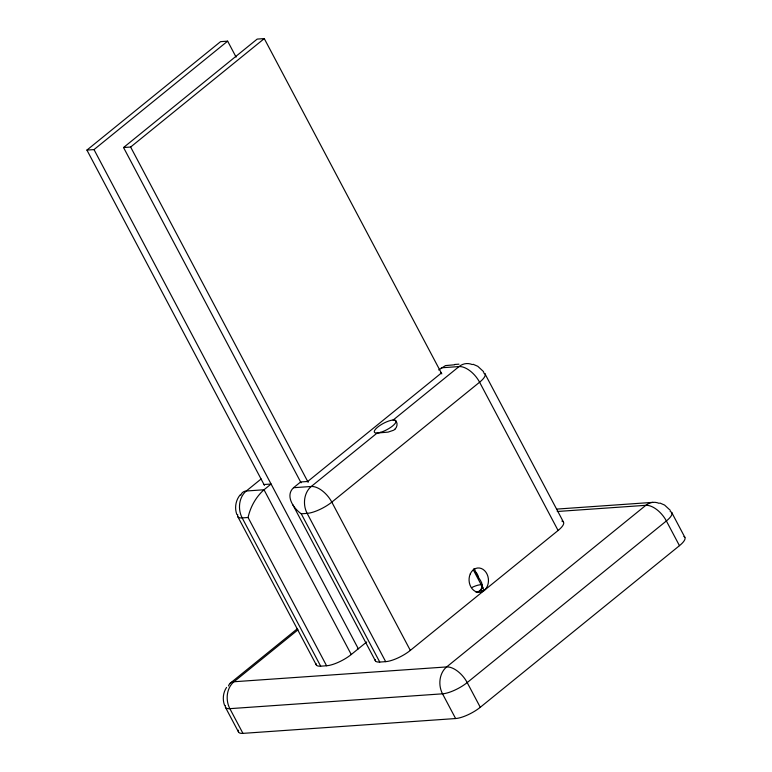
<?xml version="1.0" encoding="UTF-8"?>
<svg xmlns="http://www.w3.org/2000/svg" width="772" height="772" viewBox="0 0 772 772"><rect width="100%" height="100%" fill="white"/><g stroke="black" fill="none" stroke-linecap="round" stroke-linejoin="round"><path stroke-width="1.16" d="M366.729 641.957L351.25 654.521A19.512 5.771 -27.9 0 1 326.585 665.763L248.073 517.491C250.379 506.963 255.928 496.946 264.014 489.766L271.088 484.034L263.995 484.526M226.572 687.418C223.021 692.59 222.384 699.451 224.546 705.309M240.16 494.871C235.653 500.266 234.379 507.986 236.859 514.557M395.235 428.904C397.455 426.684 398.005 421.995 394.917 420.286A10.509 5.655 -60.7 0 0 393.238 419.9M476.112 592.452C481.583 591.815 483.735 585.253 480.734 580.988A20.873 16.096 10.1 0 0 479.229 578.643L478.659 577.929A12.198 9.689 86 0 0 475.176 571.338L475.108 570.855A20.873 7.363 -52.7 0 0 474.683 569.562L473.883 568.655M440.465 373.108L441.352 373.04L307.719 481.477L300.626 481.969L293.553 487.711C284.829 495.749 293.601 508.497 301.244 513.785L379.756 662.058L385.662 661.652A19.512 5.771 -27.9 0 0 410.328 650.4L558.098 530.489A19.512 5.771 -27.9 0 0 561.891 521.071M264.439 485.366L86.918 150.086L220.56 41.649L227.643 41.157L236.097 57.118M86.918 150.086L94.01 149.594L227.643 41.157M301.07 482.809L123.549 147.529L257.182 39.092L264.275 38.6L441.796 373.88M123.549 147.529L130.632 147.037L264.275 38.6M261.11 478.978L246.297 491.002A19.512 10.345 50.9 0 0 240.796 495.209M438.679 369.952L445.502 365.59L454.563 364.78M393.199 420.007L459.05 366.565A19.512 15.508 86 0 1 472.252 364.567M230.239 683.21L297.413 628.717M298.002 629.807L233.984 681.753A19.512 10.345 50.9 0 0 228.483 685.961M238.519 730.158A19.512 5.771 -27.9 0 0 242.939 733.371L455.615 718.539A19.512 5.771 -27.9 0 0 480.28 707.287L679.457 545.679A19.512 5.771 -27.9 0 0 683.934 536.501M454.544 364.48L458.964 364.172M441.333 367.8L459.05 366.565A19.512 10.345 50.9 0 1 479.595 382.217L558.098 530.489M293.553 487.711L311.28 486.476L377.141 433.034L388.065 432.117L393.575 430.245A9.544 7.006 3.2 0 0 395.206 428.894M248.073 517.491L242.167 517.906A19.512 5.771 -27.9 0 1 237.747 514.692M301.244 513.785L307.15 513.37A19.512 5.771 -27.9 0 0 331.815 502.128L479.595 382.217A19.512 5.771 -27.9 0 0 483.388 372.789M556.766 509.095L652.707 502.369M557.22 511.498L645.836 505.313A19.512 15.508 86 0 1 659.037 503.315M479.779 590.754L484.218 590.445L473.313 569.852M357.426 648.847L358.314 648.779L94.01 149.594M316.086 663.708A19.512 5.771 -27.9 0 0 320.679 666.178L326.585 665.763M473.072 364.259L477.81 366.314L483.59 371.67M659.848 503.006L664.586 505.062L670.376 510.417M671.775 512.618L684.861 537.322M679.457 545.679L666.371 520.965A19.512 10.345 50.9 0 0 645.836 505.313L446.66 666.931L233.984 681.753A19.512 15.508 86 0 0 229.853 708.657L242.939 733.371M484.999 373.86L563.502 522.142M475.176 571.338L478.659 577.929M480.28 707.287L467.195 682.583A19.512 10.345 50.9 0 0 446.66 666.931A19.512 15.508 86 0 0 442.53 693.825L455.615 718.539M410.328 650.4L331.815 502.128A19.512 10.345 50.9 0 0 311.28 486.476A19.512 15.508 86 0 0 307.15 513.37L385.662 661.652M130.632 147.037L308.153 482.317M375.385 660.813L292.839 504.801M351.25 654.521L264.014 489.766L246.297 491.002A19.512 15.508 86 0 0 242.167 517.906L320.679 666.178M237.795 516.651L316.308 664.933M225.482 707.403L238.567 732.117M379.756 662.058A19.512 5.771 -27.9 0 1 375.163 659.587M482.973 587.27A12.198 3.609 -27.9 0 1 477.289 592.568M471.731 587.56A12.198 3.609 -27.9 0 1 482.153 584.867M670.164 511.537A19.512 5.771 -27.9 0 1 666.371 520.965L467.195 682.583A19.512 5.771 -27.9 0 1 442.53 693.825L229.853 708.657A19.512 5.771 -27.9 0 1 225.434 705.444M470.273 573.905A12.198 9.689 86 0 0 478.93 592.336A12.198 9.689 86 0 0 487.084 574.214A12.198 9.689 86 0 0 470.273 573.905M380.692 432.31A12.198 3.609 -27.9 0 0 396.026 420.991A12.198 3.609 -27.9 0 0 378.791 426.26A12.198 3.609 -27.9 0 0 380.692 432.31"/></g></svg>
